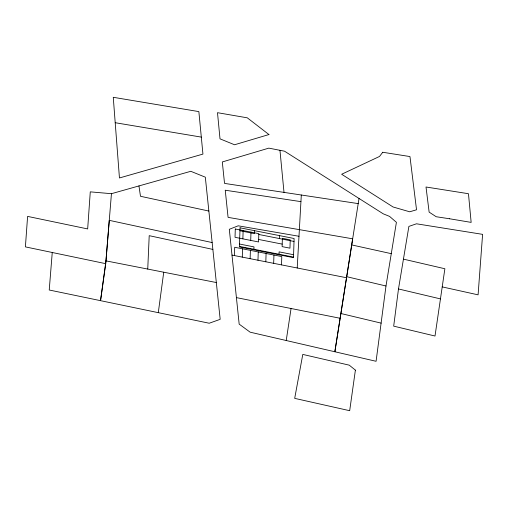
<?xml version="1.0" encoding="UTF-8"?>
<svg xmlns="http://www.w3.org/2000/svg" width="508" height="508" viewBox="0 0 508 508"><rect width="100%" height="100%" fill="white"/><g stroke="black" fill="none" stroke-linecap="round" stroke-linejoin="round"><path stroke-width="0.76" d="M234.436 255.575L234.702 247.269L281.788 256.584L281.521 264.89M242.284 257.131L242.551 248.825M242.868 238.855L243.141 230.556M250.126 258.68L250.4 250.374M250.717 240.411L250.984 232.105M253.924 249.269L254 246.894L239.522 244.031M254.521 230.67L254.425 233.61L239.947 230.746M257.975 260.236L258.248 251.93M265.824 261.785L266.09 253.479M273.672 263.341L273.939 255.035M279.038 254.235L279.114 251.866L293.592 254.73M279.54 238.576L279.635 235.642M147.745 269.062L149.212 235.668L212.858 249.409M297.212 267.995L301.308 194.996M52.254 252.489L49.232 290.011L209.207 323.234L220.18 319.335L205.321 177.184L190.798 171.304L111.442 193.694L90.278 191.859L87.668 228.937L27.597 216.395L25.4 246.882L105.734 263.671L100.54 300.66L105.969 260.871L109.271 220.339L212.141 242.564M105.734 263.671L111.442 193.694M298.99 236.271L238.195 225.806L229.305 229.292L239.173 324.129L250.133 332.175L376.079 361.29L385.991 285.998L396.405 222.32L389.579 216.402L383.229 213.817L284.531 151.194L268.821 148.133L222.301 161.95L224.53 183.407L358.216 203.606M403.441 259.137L398.488 288.957L393.687 326.142L435.007 336.029L444.875 268.751L403.441 259.137L408.889 226.397L416.477 223.799L482.6 234.353L478.091 294.843L442.214 286.899M158.293 312.661L163.735 272.212M286.226 340.512L291.065 308.502M300.933 201.638L225.241 190.214L228.079 217.367L352.679 238.817L334.855 351.752L346.526 277.743L231.991 255.092M359.023 198.45L346.697 276.682L385.991 285.998M115.202 122.714L119.45 177.965L202.94 154.095L198.863 111.608L113.265 97.295L115.202 122.714L201.308 137.109M105.969 260.871L216.344 282.537M258.807 234.474L294.018 241.44M258.648 239.459L282.194 244.113M239.446 246.405L293.516 257.099M236.417 297.618L340.144 318.275M208.858 211.055L140.481 196.279L138.957 185.928M351.701 244.926L391.281 253.663M398.488 288.957L440.449 298.901M340.874 313.5L381.171 323.139M279.959 150.304L284.01 192.399M235.293 229L235.026 237.306L258.566 241.96L258.832 233.661L235.293 229M240.043 227.806L239.427 246.964L293.497 257.664L294.113 238.506L240.043 227.806M282.378 238.316L282.111 246.621L289.96 248.171L290.227 239.871L282.378 238.316M355.39 370.129L349.682 410.705L294.691 398.367L302.787 354.413L349.256 365.163L355.39 370.129M382.734 152.26L379.533 156.445L341.643 174.257L393.078 206.985L409.683 211.792L416.535 209.785L409.962 156.559L382.734 152.26M268.948 134.55L234.544 144.767L220.008 138.843L217.494 112.687L247.282 117.818L268.948 134.55M449.675 218.783L436.207 216.738L429.133 212.115L426.009 187.001L468.465 193.719L471.151 222.396L449.675 218.783"/></g></svg>
